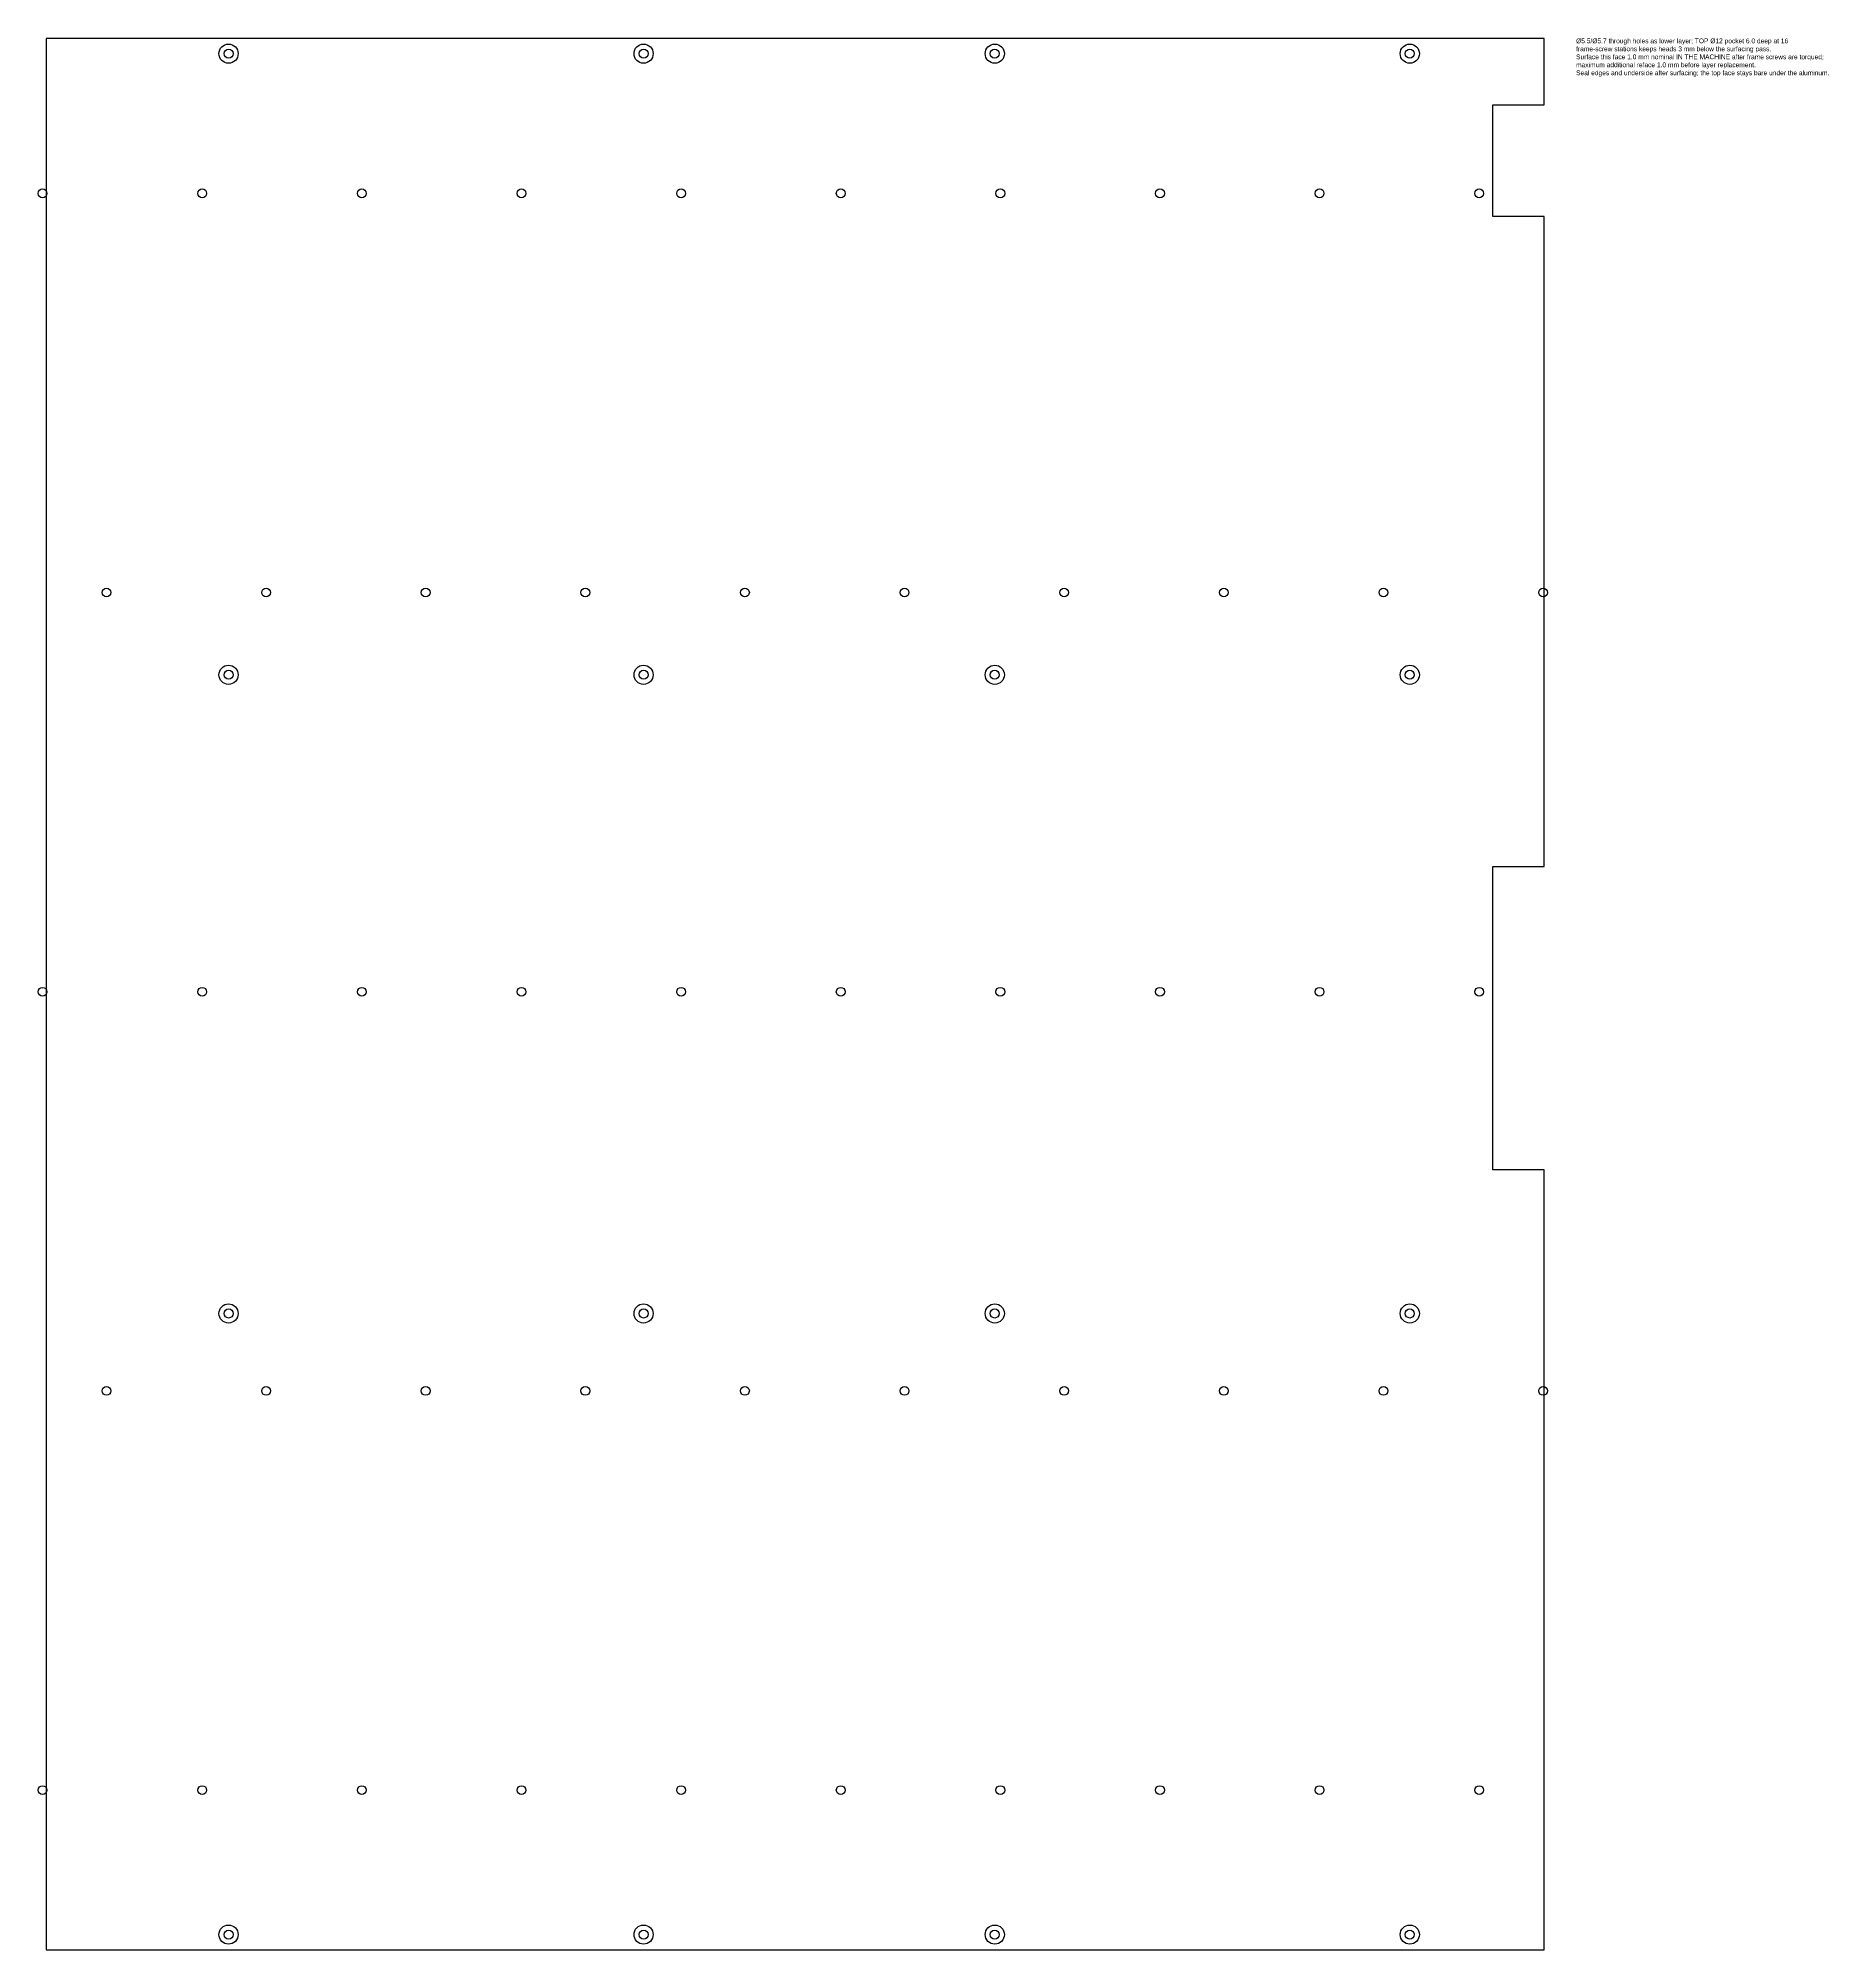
# Model space of a CAD drawing. Header units: millimetres. Extents: x -5 to 1112, y 0 to 1197.
import ezdxf

# ---------------------------------------------------------------- set-up
doc = ezdxf.new("R2010")
doc.units = ezdxf.units.MM
for name, color, linetype in [('CUT_HOLES', 7, 'Continuous'), ('CUT_OUTER', 7, 'Continuous'), ('MACHINING_NOTES', 7, 'Continuous'), ('MILL_TOP_POCKET_DEPTH_6_0', 7, 'Continuous')]:
    doc.layers.add(name, color=color, linetype=linetype)

msp = doc.modelspace()

# ---------------------------------------------------------------- linework, layer by layer
at = {"layer": 'CUT_HOLES'}
for centre, radius in [((114.2, 1187.5), 2.85), ((374.2, 1187.5), 2.85), ((594.2, 1187.5), 2.85), ((854.2, 1187.5), 2.85), ((-2.3, 1100), 2.75), ((97.7, 1100), 2.75), ((197.7, 1100), 2.75), ((297.7, 1100), 2.75), ((397.7, 1100), 2.75), ((497.7, 1100), 2.75), ((597.7, 1100), 2.75), ((697.7, 1100), 2.75), ((797.7, 1100), 2.75), ((897.7, 1100), 2.75), ((37.7, 850), 2.75), ((137.7, 850), 2.75), ((237.7, 850), 2.75), ((337.7, 850), 2.75), ((437.7, 850), 2.75), ((537.7, 850), 2.75), ((637.7, 850), 2.75), ((737.7, 850), 2.75), ((837.7, 850), 2.75), ((937.7, 850), 2.75), ((114.2, 798.5), 2.85), ((374.2, 798.5), 2.85), ((594.2, 798.5), 2.85), ((854.2, 798.5), 2.85), ((-2.3, 600), 2.75), ((97.7, 600), 2.75), ((197.7, 600), 2.75), ((297.7, 600), 2.75), ((397.7, 600), 2.75), ((497.7, 600), 2.75), ((597.7, 600), 2.75), ((697.7, 600), 2.75), ((797.7, 600), 2.75), ((897.7, 600), 2.75), ((114.2, 398.5), 2.85), ((374.2, 398.5), 2.85), ((594.2, 398.5), 2.85), ((854.2, 398.5), 2.85), ((37.7, 350), 2.75), ((137.7, 350), 2.75), ((237.7, 350), 2.75), ((337.7, 350), 2.75), ((437.7, 350), 2.75), ((537.7, 350), 2.75), ((637.7, 350), 2.75), ((737.7, 350), 2.75), ((837.7, 350), 2.75), ((937.7, 350), 2.75), ((-2.3, 100), 2.75), ((97.7, 100), 2.75), ((197.7, 100), 2.75), ((297.7, 100), 2.75), ((397.7, 100), 2.75), ((497.7, 100), 2.75), ((597.7, 100), 2.75), ((697.7, 100), 2.75), ((797.7, 100), 2.75), ((897.7, 100), 2.75), ((114.2, 9.5), 2.85), ((374.2, 9.5), 2.85), ((594.2, 9.5), 2.85), ((854.2, 9.5), 2.85)]:
    msp.add_circle(centre, radius, dxfattribs=at)
at = {"layer": 'CUT_OUTER'}
msp.add_lwpolyline([(0, 0), (938.4, 0), (938.4, 488.5), (906.2, 488.5), (906.2, 678.5), (938.4, 678.5), (938.4, 1085.5), (906.2, 1085.5), (906.2, 1155.5), (938.4, 1155.5), (938.4, 1197), (0, 1197)], close=True, dxfattribs=at)
at = {"layer": 'MILL_TOP_POCKET_DEPTH_6_0'}
for centre in [(114.2, 1187.5), (374.2, 1187.5), (594.2, 1187.5), (854.2, 1187.5), (114.2, 798.5), (374.2, 798.5), (594.2, 798.5), (854.2, 798.5), (114.2, 398.5), (374.2, 398.5), (594.2, 398.5), (854.2, 398.5), (114.2, 9.5), (374.2, 9.5), (594.2, 9.5), (854.2, 9.5)]:
    msp.add_circle(centre, 6, dxfattribs=at)

# ---------------------------------------------------------------- texts
at = {"layer": 'MACHINING_NOTES', "insert": (958.4, 1197), "char_height": 3, "width": 150, "attachment_point": 1}
msp.add_mtext('Ø5.5/Ø5.7 through holes as lower layer; TOP Ø12 pocket 6.0 deep at 16 frame-screw stations keeps heads 3 mm below the surfacing pass.\\PSurface this face 1.0 mm nominal IN THE MACHINE after frame screws are torqued; maximum additional reface 1.0 mm before layer replacement.\\PSeal edges and underside after surfacing; the top face stays bare under the aluminum.', dxfattribs=at)

doc.saveas('drawing.dxf')
